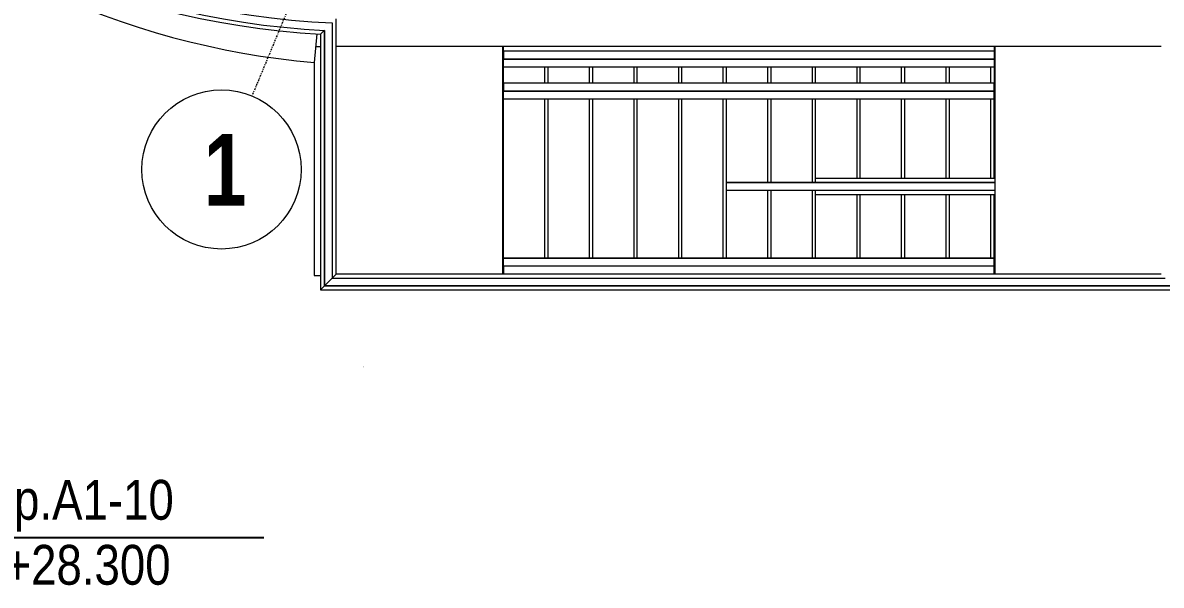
# Model space of a CAD drawing. Header units: millimetres. Extents: x 223 to 163467, y -12002 to 99672.
# Drawn here: x 135574 to 142723, y 53915 to 57450 of the extents above; entities that cross this region are included whole.
import ezdxf

# ---------------------------------------------------------------- set-up
doc = ezdxf.new("R2010")
doc.units = ezdxf.units.MM
doc.linetypes.add('Осевая', pattern=[29.999999, 12, -6, 6, -6])
doc.linetypes.add('Сверху', pattern=[3.96875, 2.38125, -1.5875])
for name, color, linetype, lineweight in [('A-FLOR', 7, 'Continuous', 9), ('A-WALL', 7, 'Continuous', 9), ('nadpisi', 84, 'Continuous', 13), ('S-GRID', 7, 'Continuous', 9), ('S-GRID-IDEN', 7, 'Continuous', 9), ('S-STRS', 7, 'Continuous', 9), ('Верхние поручни', 7, 'Continuous', 5), ('Ограждение', 7, 'Continuous', 9), ('Поручни', 7, 'Continuous', 5), ('ЭЛ', 250, 'Continuous', 50)]:
    doc.layers.add(name, color=color, linetype=linetype, lineweight=lineweight)
doc.styles.add('Arial', font='ARIALN.TTF', dxfattribs={"width": 0.85, "height": 400})
doc.styles.add('Impact', font='ARIALN.TTF', dxfattribs={"height": 900})

# ---------------------------------------------------------------- blocks, each defined once
blk = doc.blocks.new('Ограждение - Ограждение-332239-6 этаж')
at = {"layer": 'Поручни'}
for p, q in [((-1770.5, -8527.7), (-1770.5, -6924.5)), ((-1870.5, -7020.1), (-1870.5, -8627.7)), ((-1795.5, -8552.7), (-1770.5, -8527.7)), ((3409.5, -8527.7), (-1770.5, -8527.7)), ((-1870.5, -8627.7), (-1845.5, -8602.7)), ((-1870.5, -8627.7), (3509.5, -8627.7))]:
    blk.add_line(p, q, dxfattribs=at)
blk.add_arc((-1595, -1977.7), 5050, 221.01549, 266.87274, dxfattribs=at)
blk.add_open_spline([(-1845.5, -6996.4), (-1853.8, -7004.3), (-1862.2, -7012.2), (-1870.5, -7020.1)], degree=3, dxfattribs=at)
blk = doc.blocks.new('Тип верхнего поручня - Верхний поручень_Внутренний_-332242-6 этаж')
at = {"layer": 'Верхние поручни'}
for p, q in [((-1845.5, -8602.7), (-1845.5, -6996.4)), ((-1795.5, -6948.6), (-1795.5, -8552.7)), ((-1795.5, -8552.7), (-1845.5, -8602.7)), ((-1845.5, -8602.7), (-1795.5, -8552.7)), ((-1795.5, -8552.7), (3434.5, -8552.7)), ((3484.5, -8602.7), (-1845.5, -8602.7))]:
    blk.add_line(p, q, dxfattribs=at)
for radius, end in [(5025, 267.14261), (4975, 267.6903)]:
    blk.add_arc((-1595, -1977.7), radius, 221.01549, end, dxfattribs=at)
blk = doc.blocks.new('Тип верхнего поручня - Верхний поручень_Внутренний_-V1-6 этаж')
at = {"layer": 'Верхние поручни'}
for p, q in [((-1845.5, -6996.4), (-1845.5, -8602.7)), ((-1795.5, -6948.6), (-1795.5, -8552.7)), ((-1795.5, -8552.7), (3434.5, -8552.7)), ((-1845.5, -8602.7), (3484.5, -8602.7))]:
    blk.add_line(p, q, dxfattribs=at)
for radius, end in [(5025, 267.14261), (4975, 267.6903)]:
    blk.add_arc((-1595, -1977.7), radius, 221.01549, end, dxfattribs=at)
blk = doc.blocks.new('Ограждение - Ограждение-402217-6 этаж')
at = {"layer": 'Поручни'}
for p, q in [((-720.5, -5627.6), (-889.7, -5627.6)), ((-720.5, -5627.6), (-720.5, -5652.6)), ((-720.5, -7927.6), (-725.6, -7927.6)), ((2364.6, -7927.6), (1239.5, -7927.6)), ((-725.6, -8027.6), (-720.5, -8027.6)), ((1239.5, -8027.6), (2364.6, -8027.6))]:
    blk.add_line(p, q, dxfattribs=at)
blk = doc.blocks.new('Тип верхнего поручня - Верхний поручень_Внутренний_-402224-6 этаж')
at = {"layer": 'Верхние поручни'}
for p, q in [((-803, -5652.6), (-720.5, -5652.6)), ((-720.5, -5652.6), (-720.5, -5676.4)), ((-725.6, -7952.6), (-720.5, -7952.6)), ((-720.5, -8002.6), (-725.6, -8002.6)), ((679.5, -7952.6), (2364.6, -7952.6)), ((2364.6, -8002.6), (679.5, -8002.6))]:
    blk.add_line(p, q, dxfattribs=at)
blk = doc.blocks.new('Тип верхнего поручня - Верхний поручень_Внутренний_-V8-6 этаж')
at = {"layer": 'Верхние поручни'}
for p, q in [((-803, -5652.6), (-720.5, -5652.6)), ((-720.5, -5652.6), (-720.5, -5676.4)), ((-720.5, -7952.6), (-725.6, -7952.6)), ((-720.5, -8002.6), (-725.6, -8002.6)), ((2364.6, -7952.6), (679.5, -7952.6)), ((2364.6, -8002.6), (679.5, -8002.6))]:
    blk.add_line(p, q, dxfattribs=at)
blk = doc.blocks.new('Тип верхнего поручня - Верхний поручень_Внутренний_-405074-6 этаж')
at = {"layer": 'Верхние поручни'}
for p, q in [((-720.5, -7228), (-720.5, -7178)), ((-720.5, -7178), (2359.5, -7178)), ((2359.5, -7228), (-720.5, -7228))]:
    blk.add_line(p, q, dxfattribs=at)
blk = doc.blocks.new('Тип верхнего поручня - Верхний поручень_Внутренний_-V9-6 этаж')
at = {"layer": 'Верхние поручни'}
for p, q in [((-720.5, -7228), (-720.5, -7178)), ((2359.5, -7178), (-720.5, -7178)), ((2359.5, -7228), (-720.5, -7228))]:
    blk.add_line(p, q, dxfattribs=at)
blk = doc.blocks.new('Тип верхнего поручня - Верхний поручень_Внутренний_-405148-6 этаж')
at = {"layer": 'Верхние поручни'}
for p, q in [((-720.5, -7428), (-720.5, -7378)), ((-720.5, -7378), (2359.5, -7378)), ((2359.5, -7428), (-720.5, -7428)), ((2359.5, -7378), (2359.5, -7428))]:
    blk.add_line(p, q, dxfattribs=at)
blk = doc.blocks.new('Тип верхнего поручня - Верхний поручень_Внутренний_-V10-6 этаж')
at = {"layer": 'Верхние поручни'}
for p, q in [((-720.5, -7428), (-720.5, -7378)), ((2359.5, -7378), (-720.5, -7378)), ((2359.5, -7428), (-720.5, -7428)), ((2359.5, -7428), (2359.5, -7378))]:
    blk.add_line(p, q, dxfattribs=at)
blk = doc.blocks.new('Тип верхнего поручня - Верхний поручень_Внутренний_-405159-6 этаж')
at = {"layer": 'Верхние поручни'}
for p, q in [((-720.5, -8477.2), (-720.5, -8427.2)), ((-720.5, -8427.2), (2359.5, -8427.2)), ((2359.5, -8427.2), (2359.5, -8477.2)), ((2359.5, -8477.2), (-720.5, -8477.2))]:
    blk.add_line(p, q, dxfattribs=at)
blk = doc.blocks.new('Тип верхнего поручня - Верхний поручень_Внутренний_-V11-6 этаж')
at = {"layer": 'Верхние поручни'}
for p, q in [((-720.5, -8477.2), (-720.5, -8427.2)), ((2359.5, -8427.2), (-720.5, -8427.2)), ((2359.5, -8477.2), (2359.5, -8427.2)), ((2359.5, -8477.2), (-720.5, -8477.2))]:
    blk.add_line(p, q, dxfattribs=at)
blk = doc.blocks.new('Ось сетки - Семейство1-221475-6 этаж')
at = {"layer": 'S-GRID-IDEN'}
blk.add_circle((0, 0), 5, dxfattribs=at)

msp = doc.modelspace()

# ---------------------------------------------------------------- linework, layer by layer
at = {"layer": 'A-FLOR'}
for p, q in [((137415, 57300.2), (137442.6, 57300.2)), ((141677.7, 57300.2), (137542.6, 57300.2)), ((138587.5, 55870.5), (138587.5, 57300.2)), ((138592.6, 57270.5), (138592.6, 57300.2)), ((141672.6, 57300.2), (141672.6, 57070.5)), ((142722.6, 57300.2), (141677.7, 57300.2)), ((141677.7, 57300.2), (141677.7, 55870.5)), ((137403.3, 57199.9), (137403.3, 55860.5)), ((138592.6, 57070.5), (138592.6, 57170.1)), ((138587.5, 56519.7), (138592.6, 56519.7)), ((141672.6, 56519.7), (141677.7, 56519.7)), ((137403.3, 55860.5), (137442.6, 55860.5))]:
    msp.add_line(p, q, dxfattribs=at)
at = {"layer": 'A-WALL'}
msp.add_line((137406.2, 57199.6), (137421.9, 57379.7), dxfattribs=at)
msp.add_arc((137847.4, 62280.4), 5100, 224.42951, 265.03713, dxfattribs=at)
at = {"layer": 'S-GRID', "color": 174, "linetype": 'Осевая', "true_color": 0x0000a0}
msp.add_line((140132.6, 64520.5), (137013.1, 56989.4), dxfattribs=at)
at = {"layer": 'S-STRS'}
for p, q in [((138592.6, 57270.5), (138592.6, 57220.5)), ((141672.6, 57270.5), (138592.6, 57270.5)), ((138872.6, 57220.5), (138592.6, 57220.5)), ((139152.6, 57220.5), (138872.6, 57220.5)), ((139432.6, 57220.5), (139152.6, 57220.5)), ((139712.6, 57220.5), (139432.6, 57220.5)), ((139992.6, 57220.5), (139712.6, 57220.5)), ((140272.6, 57220.5), (139992.6, 57220.5)), ((140552.6, 57220.5), (140272.6, 57220.5)), ((140832.6, 57220.5), (140552.6, 57220.5)), ((141112.6, 57220.5), (140832.6, 57220.5)), ((141392.6, 57220.5), (141112.6, 57220.5)), ((141672.6, 57220.5), (141392.6, 57220.5)), ((138592.6, 57070.5), (138592.6, 57170.1)), ((138872.6, 57070.5), (138872.6, 57170.1)), ((139152.6, 57070.5), (139152.6, 57170.1)), ((139432.6, 57070.5), (139432.6, 57170.1)), ((139712.6, 57070.5), (139712.6, 57170.1)), ((139992.6, 57070.5), (139992.6, 57170.1)), ((140272.6, 57070.5), (140272.6, 57170.1)), ((140552.6, 57070.5), (140552.6, 57170.1)), ((140832.6, 57070.5), (140832.6, 57170.1)), ((141112.6, 57070.5), (141112.6, 57170.1)), ((141392.6, 57070.5), (141392.6, 57170.1)), ((138592.6, 57070.5), (138592.6, 57020.5)), ((141672.6, 57070.5), (138592.6, 57070.5)), ((141672.6, 57020.5), (141672.6, 57070.5)), ((138872.6, 57020.5), (138592.6, 57020.5)), ((139152.6, 57020.5), (138872.6, 57020.5)), ((139432.6, 57020.5), (139152.6, 57020.5)), ((139712.6, 57020.5), (139432.6, 57020.5)), ((139992.6, 57020.5), (139712.6, 57020.5)), ((140272.6, 57020.5), (139992.6, 57020.5)), ((140552.6, 57020.5), (140272.6, 57020.5)), ((140832.6, 57020.5), (140552.6, 57020.5)), ((141112.6, 57020.5), (140832.6, 57020.5)), ((141392.6, 57020.5), (141112.6, 57020.5)), ((141672.6, 57020.5), (141392.6, 57020.5)), ((138592.6, 55970.9), (138592.6, 56970.1)), ((138872.6, 55970.9), (138872.6, 56970.1)), ((139152.6, 55970.9), (139152.6, 56970.1)), ((139432.6, 55970.9), (139432.6, 56970.1)), ((139712.6, 55970.9), (139712.6, 56970.1)), ((139992.6, 55970.9), (139992.6, 56970.1)), ((140272.6, 56445.5), (140272.6, 56970.1)), ((140552.6, 56445.5), (140552.6, 56970.1)), ((140832.6, 56470.5), (140832.6, 56970.1)), ((141112.6, 56470.5), (141112.6, 56970.1)), ((141392.6, 56470.5), (141392.6, 56970.1)), ((141672.6, 56470.5), (141672.6, 56970.1)), ((140272.6, 55970.9), (140272.6, 56395.5)), ((140552.6, 55970.9), (140552.6, 56395.5)), ((140832.6, 55970.9), (140832.6, 56370.5)), ((141112.6, 55970.9), (141112.6, 56370.5)), ((141392.6, 55970.9), (141392.6, 56370.5)), ((141672.6, 55970.9), (141672.6, 56370.5)), ((138592.6, 55920.5), (138592.6, 55870.5)), ((138872.6, 55920.5), (138592.6, 55920.5)), ((139152.6, 55920.5), (138872.6, 55920.5)), ((139432.6, 55920.5), (139152.6, 55920.5)), ((139712.6, 55920.5), (139432.6, 55920.5)), ((139992.6, 55920.5), (139712.6, 55920.5)), ((140272.6, 55920.5), (139992.6, 55920.5)), ((140552.6, 55920.5), (140272.6, 55920.5)), ((140832.6, 55920.5), (140552.6, 55920.5)), ((141112.6, 55920.5), (140832.6, 55920.5)), ((141392.6, 55920.5), (141112.6, 55920.5)), ((141672.6, 55920.5), (141392.6, 55920.5)), ((141672.6, 55870.5), (141672.6, 55920.5))]:
    msp.add_line(p, q, dxfattribs=at)
at = {"layer": 'S-STRS', "linetype": 'Сверху'}
for p, q in [((138852.6, 57070.5), (138852.6, 57170.1)), ((139132.6, 57070.5), (139132.6, 57170.1)), ((139412.6, 57070.5), (139412.6, 57170.1)), ((139692.6, 57070.5), (139692.6, 57170.1)), ((139972.6, 57070.5), (139972.6, 57170.1)), ((140252.6, 57070.5), (140252.6, 57170.1)), ((140532.6, 57070.5), (140532.6, 57170.1)), ((140812.6, 57070.5), (140812.6, 57170.1)), ((141092.6, 57070.5), (141092.6, 57170.1)), ((141372.6, 57070.5), (141372.6, 57170.1)), ((141652.6, 57070.5), (141652.6, 57170.1)), ((138852.6, 55970.9), (138852.6, 56970.1)), ((139132.6, 55970.9), (139132.6, 56970.1)), ((139412.6, 55970.9), (139412.6, 56970.1)), ((139692.6, 55970.9), (139692.6, 56970.1)), ((139972.6, 55970.9), (139972.6, 56970.1)), ((140252.6, 56445.5), (140252.6, 56970.1)), ((140532.6, 56445.5), (140532.6, 56970.1)), ((140812.6, 56470.5), (140812.6, 56970.1)), ((141092.6, 56470.5), (141092.6, 56970.1)), ((141372.6, 56470.5), (141372.6, 56970.1)), ((141652.6, 56470.5), (141652.6, 56970.1)), ((140252.6, 55970.9), (140252.6, 56395.5)), ((140532.6, 55970.9), (140532.6, 56395.5)), ((140812.6, 55970.9), (140812.6, 56370.5)), ((141092.6, 55970.9), (141092.6, 56370.5)), ((141372.6, 55970.9), (141372.6, 56370.5)), ((141652.6, 55970.9), (141652.6, 56370.5))]:
    msp.add_line(p, q, dxfattribs=at)
at = {"layer": 'ЭЛ', "color": 7, "lineweight": 25}
msp.add_line((137087.7, 54211.9), (134250.4, 54211.9), dxfattribs=at)
msp.add_lwpolyline([(140924.3, 60795.9, 0, 0, 0), (137513.1, 54945.9, 150, 0, 0), (137714.3, 55287, 0, 0, 0), (137087.7, 54211.9, 0, 0, 0)], format="xyseb", dxfattribs=at)

# ---------------------------------------------------------------- block references
at = {"layer": 'S-GRID-IDEN', "xscale": 99.99999999999994, "yscale": 99.99999999999994, "zscale": 99.99999999999994, "rotation": 157.5000000000005}
msp.add_blockref('Ось сетки - Семейство1-221475-6 этаж', (136821.7, 56527.5), dxfattribs=at)
at = {"layer": 'Верхние поручни'}
for name in ['Тип верхнего поручня - Верхний поручень_Внутренний_-332242-6 этаж', 'Тип верхнего поручня - Верхний поручень_Внутренний_-V1-6 этаж', 'Тип верхнего поручня - Верхний поручень_Внутренний_-402224-6 этаж', 'Тип верхнего поручня - Верхний поручень_Внутренний_-V8-6 этаж', 'Тип верхнего поручня - Верхний поручень_Внутренний_-405074-6 этаж', 'Тип верхнего поручня - Верхний поручень_Внутренний_-V9-6 этаж', 'Тип верхнего поручня - Верхний поручень_Внутренний_-405148-6 этаж', 'Тип верхнего поручня - Верхний поручень_Внутренний_-V10-6 этаж', 'Тип верхнего поручня - Верхний поручень_Внутренний_-405159-6 этаж', 'Тип верхнего поручня - Верхний поручень_Внутренний_-V11-6 этаж']:
    msp.add_blockref(name, (139313.1, 64398.1), dxfattribs=at)
at = {"layer": 'Ограждение'}
for name in ['Ограждение - Ограждение-332239-6 этаж', 'Ограждение - Ограждение-402217-6 этаж']:
    msp.add_blockref(name, (139313.1, 64398.1), dxfattribs=at)

# ---------------------------------------------------------------- texts
at = {"layer": 'nadpisi', "color": 7, "style": 'Arial'}
for s, p in [('гр. 4-20; гр.А1-10', (134259.2, 54327)), ('с отм. +28.300', (134589.5, 53918.5))]:
    msp.add_text(s, height=250, dxfattribs=at).set_placement(p)
at = {"layer": 'S-GRID-IDEN', "insert": (136710, 56749.9), "char_height": 450, "width": 256.54, "attachment_point": 1, "style": 'Impact'}
msp.add_mtext('\\fImpact|b0|i0|c204|p34|;1', dxfattribs=at)

doc.saveas('drawing.dxf')
